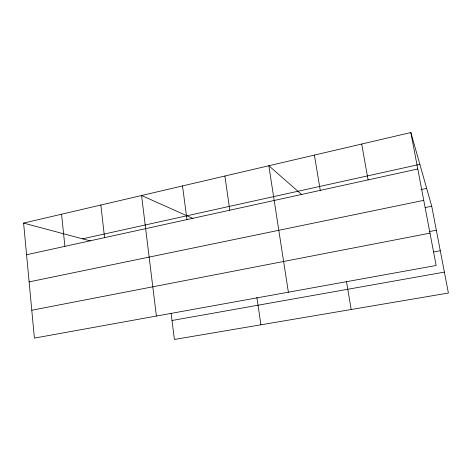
<?xml version="1.0" encoding="UTF-8"?>
<svg xmlns="http://www.w3.org/2000/svg" width="472" height="472" viewBox="0 0 472 472"><rect width="100%" height="100%" fill="white"/><g stroke="black" fill="none" stroke-linecap="round" stroke-linejoin="round"><path stroke-width="0.71" d="M410.841 132.538L436.146 265.476L34.397 338.105L23.6 223.097L410.841 132.538L431.732 206.229L448.4 293.035L174.398 339.462L171.1 313.331M82.529 238.826L419.856 164.339M26.574 254.75L417.779 168.994M420.953 189.591L426.67 188.381M29.122 281.896L423.75 200.346M425.26 207.544L431.732 206.229M429.254 231.605L436.34 230.23M31.783 310.234L429.992 233.144M433.862 251.942L440.282 250.75M172.003 320.5L444.382 272.102M23.6 223.097L90.282 240.897M192.989 218.471L141.576 195.508L156.385 316.051M301.738 194.588L268.828 165.749L288.363 292.192M361.705 144.025L368.089 179.891M346.46 281.436L351.192 309.508M314.405 155.087L320.258 190.375M256.88 297.36L260.916 324.807M224.89 176.021L229.793 210.205M182.499 185.938L186.977 219.592M100.872 205.025L104.554 237.658M61.572 214.217L64.888 246.349"/></g></svg>
